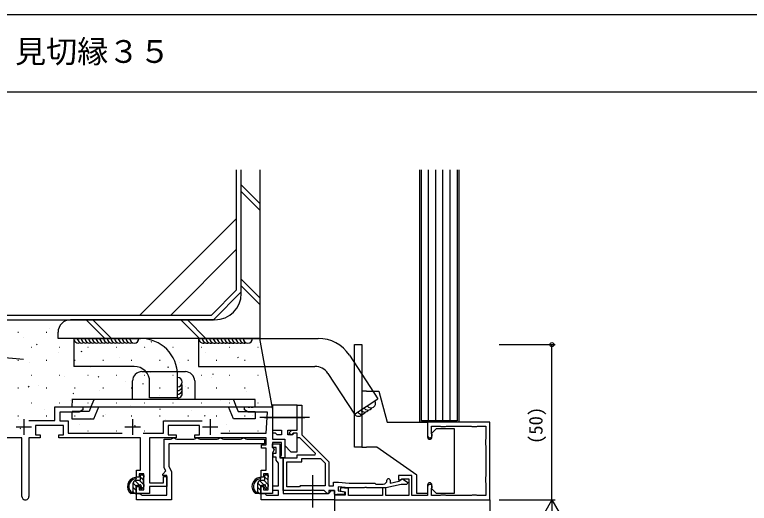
# Model space of a CAD drawing. Units: millimetres on the paper. Extents: x -437 to 438, y -233 to 230.
# Drawn here: x -296.3 to -59.8, y 38.2 to 195.5 of the extents above; entities that cross this region are included whole.
import ezdxf
from ezdxf.enums import TextEntityAlignment as Align

# ---------------------------------------------------------------- set-up
doc = ezdxf.new("R2010")
doc.units = ezdxf.units.MM
for name, color, linetype in [('0-1_USER1', 3, 'Continuous'), ('0-2_YKK_11', 7, 'Continuous'), ('0-3_YKK_11E', 7, 'Continuous'), ('0-4_YKK_12', 2, 'Continuous'), ('0-5_YKK_13', 4, 'Continuous'), ('0-6_YKK_D', 6, 'Continuous'), ('0-7_YKK_ZWAK', 7, 'Continuous'), ('0-8_YSS_K', 3, 'Continuous'), ('0-9_YSS_KE', 3, 'Continuous')]:
    doc.layers.add(name, color=color, linetype=linetype)
doc.styles.add('ＭＳ ゴシック', font='')
doc.styles.get('ＭＳ ゴシック').set_extended_font_data('MS Gothic')

msp = doc.modelspace()

# ---------------------------------------------------------------- linework, layer by layer
at = {"layer": '0-2_YKK_11'}
for points in [[(-215.842, 57.273), (-246.642, 57.273), (-246.642, 49.973), (-245.842, 48.373), (-245.842, 39.273), (-257.042, 39.273), (-257.042, 41.273), (-256.042, 41.273), (-255.578, 40.96), (-255.3, 40.773), (-247.342, 40.773), (-247.342, 47.073), (-248.642, 47.073), (-248.642, 47.573), (-247.627, 48.588), (-248.142, 49.618), (-248.142, 58.773), (-246.083, 58.773), (-245.805, 58.96), (-245.342, 59.273), (-244.842, 59.273), (-244.378, 58.96), (-244.1, 58.773), (-238.583, 58.773), (-238.305, 58.96), (-237.842, 59.273), (-237.342, 59.273), (-236.878, 58.96), (-236.6, 58.773), (-231.083, 58.773), (-230.805, 58.96), (-230.342, 59.273), (-229.842, 59.273), (-229.378, 58.96), (-229.1, 58.773), (-223.583, 58.773), (-223.305, 58.96), (-222.842, 59.273), (-222.342, 59.273), (-221.878, 58.96)], [(-221.878, 58.96), (-221.6, 58.773), (-215.842, 58.773), (-215.842, 57.273)]]:
    msp.add_lwpolyline(points, dxfattribs=at)
msp.add_lwpolyline([(-193.342, 39.273), (-216.942, 39.273), (-216.942, 41.273), (-215.738, 41.273), (-215.442, 41.023), (-215.146, 40.773), (-211.342, 40.773), (-211.342, 42.273), (-213.142, 42.273), (-213.142, 43.773), (-211.342, 43.773), (-211.342, 51.09), (-211.742, 51.58), (-212.142, 52.07), (-212.142, 53.073), (-213.042, 53.073), (-213.042, 54.273), (-212.142, 54.273), (-212.142, 56.173), (-213.342, 56.173), (-213.342, 57.373), (-210.942, 57.373), (-210.942, 52.773), (-209.842, 52.773), (-209.842, 41.273), (-195.342, 41.273), (-194.842, 41.773), (-194.342, 42.273), (-193.342, 42.273)], close=True, dxfattribs=at)
at = {"layer": '0-3_YKK_11E'}
for p, q in [((-293.342, 65.273), (-293.342, 60.273)), ((-258.342, 65.273), (-258.342, 60.273)), ((-233.342, 65.273), (-233.342, 60.273)), ((-295.842, 62.773), (-290.842, 62.773)), ((-260.842, 62.773), (-255.842, 62.773)), ((-235.842, 62.773), (-230.842, 62.773))]:
    msp.add_line(p, q, dxfattribs=at)
for points in [[(-291.792, 64.873), (-283.342, 64.873), (-283.342, 69.273), (-274.342, 69.273), (-274.342, 68.273), (-275.554, 67.573), (-281.742, 67.573), (-281.742, 64.773), (-279.042, 64.773), (-279.042, 60.773), (-261.724, 60.773)], [(-229.96, 60.773), (-215.342, 60.773), (-214.942, 67.573), (-221.129, 67.573), (-222.342, 68.273), (-222.342, 69.273), (-221.3, 69.273), (-221.117, 69.153), (-220.567, 69.153), (-220.384, 69.273), (-220.3, 69.273), (-220.117, 69.153), (-219.567, 69.153), (-219.384, 69.273), (-213.342, 69.273), (-213.342, 58.773), (-209.342, 58.773), (-209.342, 52.773), (-210.761, 52.773), (-210.882, 53.223), (-210.342, 53.534), (-210.342, 57.773), (-213.342, 57.773), (-213.342, 56.173), (-213.042, 55.873), (-212.782, 55.423), (-213.342, 54.453), (-213.342, 41.273), (-216.942, 41.273), (-216.942, 43.573), (-216.142, 43.573), (-216.142, 42.473), (-214.642, 42.473), (-214.642, 47.673), (-216.142, 47.673), (-216.142, 46.573), (-216.942, 46.573), (-216.942, 48.873), (-215.342, 48.873), (-215.342, 55.973)], [(-206.642, 60.773), (-207.259, 60.155), (-207.966, 60.863), (-207.056, 61.773), (-205.342, 61.773), (-205.342, 69.773), (-203.842, 69.773), (-203.842, 60.273)], [(-254.96, 60.773), (-248.342, 60.773), (-248.342, 64.773), (-235.947, 64.773)], [(-193.342, 39.273), (-143.342, 39.273), (-143.342, 64.273), (-163.342, 64.273), (-163.342, 60.023)], [(-215.342, 55.973), (-216.842, 55.973), (-216.842, 56.973), (-215.342, 56.973), (-215.342, 59.273), (-238.342, 59.273), (-238.342, 60.273), (-236.842, 60.273), (-236.842, 63.273), (-246.842, 63.273), (-246.842, 60.273), (-244.342, 60.273), (-244.342, 59.273), (-252.942, 59.273), (-252.942, 44.773), (-248.342, 44.773), (-248.342, 46.773), (-247.342, 46.773), (-247.342, 43.573), (-252.942, 43.573), (-252.942, 41.273), (-257.042, 41.273), (-257.042, 43.573), (-256.242, 43.573), (-256.242, 42.473), (-254.742, 42.473), (-254.742, 47.673), (-256.242, 47.673), (-256.242, 46.573), (-257.042, 46.573), (-257.042, 48.873), (-255.742, 48.873), (-255.742, 59.273), (-282.042, 59.273), (-282.042, 60.273), (-280.542, 60.273), (-280.542, 63.273), (-289.542, 63.273), (-289.542, 60.273), (-288.042, 60.273)], [(-162.056, 60.547), (-162.142, 60.757), (-162.142, 62.973), (-159.367, 62.973), (-159.13, 62.857), (-157.554, 62.857), (-157.317, 62.973), (-149.367, 62.973), (-149.13, 62.857), (-147.554, 62.857), (-147.317, 62.973), (-144.642, 62.973), (-144.642, 58.797), (-144.757, 58.561), (-144.757, 56.984), (-144.642, 56.748), (-144.642, 46.797), (-144.757, 46.561), (-144.757, 44.984), (-144.642, 44.748), (-144.642, 40.673), (-147.404, 40.673), (-147.62, 40.765), (-149.063, 40.765), (-149.28, 40.673), (-157.404, 40.673), (-157.62, 40.765), (-159.063, 40.765), (-159.28, 40.673), (-162.142, 40.673), (-162.142, 42.788), (-162.056, 42.998)], [(-293.942, 40.373), (-293.942, 59.273), (-312.142, 59.273), (-312.142, 40.921), (-312.033, 40.69)], [(-288.042, 60.273), (-288.042, 59.273), (-291.742, 59.273), (-291.742, 40.373)], [(-175.442, 45.573), (-175.442, 44.676), (-172.586, 45.248), (-171.845, 45.878), (-171.392, 46.018), (-169.775, 44.886), (-169.999, 44.173), (-171.842, 44.173), (-176.842, 43.173), (-182.884, 43.173), (-183.067, 43.293), (-183.617, 43.293), (-183.8, 43.173), (-188.713, 43.173), (-192.142, 43.473), (-192.142, 42.173), (-190.142, 41.82), (-190.142, 40.973), (-192.595, 40.973), (-192.818, 40.873), (-193.342, 41.073), (-193.342, 42.273), (-195.142, 42.273), (-195.142, 41.273), (-195.642, 41.273), (-196.642, 42.273), (-199.884, 42.273), (-200.067, 42.393), (-200.617, 42.393), (-200.8, 42.273), (-209.842, 42.273), (-209.842, 52.773), (-205.342, 52.773), (-205.342, 53.773), (-199.587, 53.773), (-199.427, 54.16), (-204.539, 59.273), (-205.342, 59.273), (-205.342, 60.773), (-206.642, 60.773)], [(-203.842, 60.273), (-195.142, 51.573), (-195.142, 43.773), (-193.642, 43.773), (-193.642, 44.973), (-192.076, 44.973), (-188.647, 44.673), (-180.342, 44.673), (-180.042, 44.373), (-177.642, 44.373)], [(-163.342, 43.523), (-163.342, 40.673), (-168.442, 40.673), (-168.442, 47.073), (-172.742, 47.073), (-172.742, 45.673), (-172.242, 45.673), (-171.959, 45.873), (-171.676, 46.073), (-169.442, 46.073), (-169.442, 40.673), (-176.842, 40.673), (-176.842, 43.173), (-177.842, 43.173), (-177.842, 40.673), (-188.842, 40.673), (-188.842, 42.947), (-191.42, 43.173), (-191.55, 42.184), (-189.942, 41.9), (-189.942, 40.773), (-193.342, 40.773), (-193.342, 39.273)]]:
    msp.add_lwpolyline(points, dxfattribs=at)
msp.add_lwpolyline([(-196.342, 43.773), (-204.342, 43.773), (-204.642, 43.473), (-208.642, 43.473), (-208.642, 51.573), (-203.842, 51.573), (-203.842, 52.573), (-197.839, 52.573), (-196.342, 51.076)], close=True, dxfattribs=at)
for centre, radius, start, end in [((-162.592, 60.023), 0.75, 180.00002, 44.41533), ((-177.642, 45.573), 1.2, 270.00001, 359.99999), ((-175.942, 45.573), 0.5, 359.99999, 180.00001), ((-162.592, 43.523), 0.75, 315.58467, 179.99998), ((-292.842, 40.373), 1.1, 179.99999, 0.00001)]:
    msp.add_arc(centre, radius, start, end, dxfattribs=at)
at = {"layer": '0-4_YKK_12'}
for p, q in [((-193.342, 39.273), (-193.342, -40.695)), ((-143.342, 39.273), (-143.342, -40.695))]:
    msp.add_line(p, q, dxfattribs=at)
at = {"layer": '0-5_YKK_13'}
for p, q in [((-186.854, 56.273), (-186.854, 89.273)), ((-186.854, 89.273), (-184.554, 89.273)), ((-184.554, 89.273), (-184.554, 56.273)), ((-304.944, 85.558), (-293.453, 84.553)), ((-255.341, 80.572), (-241.342, 80.572)), ((-258.342, 71.574), (-258.341, 77.572)), ((-238.342, 77.572), (-238.342, 71.572)), ((-183.054, 74.273), (-184.554, 74.273)), ((-183.054, 74.273), (-179.033, 74.273)), ((-179.033, 74.273), (-176.354, 64.273)), ((-218.842, 71.567), (-277.842, 71.573)), ((-277.841, 71.573), (-277.842, 69.273)), ((-218.842, 69.27), (-218.842, 71.567)), ((-277.842, 69.273), (-218.842, 69.272)), ((-277.842, 67.699), (-277.842, 65.399)), ((-272.341, 67.699), (-277.841, 67.699)), ((-224.342, 67.696), (-218.842, 67.696)), ((-218.842, 67.697), (-218.842, 65.397)), ((-201.342, 65.773), (-217.342, 65.773)), ((-215.842, 65.773), (-202.842, 65.773)), ((-176.354, 64.273), (-163.354, 64.273)), ((-163.354, 64.273), (-163.354, 59.473)), ((-161.954, 60.773), (-160.454, 62.273)), ((-160.454, 62.273), (-154.854, 62.273)), ((-154.854, 62.273), (-154.854, 41.273)), ((-161.954, 59.473), (-161.954, 60.773)), ((-184.554, 56.273), (-186.854, 56.273)), ((-184.554, 56.273), (-183.054, 56.273)), ((-179.707, 56.273), (-183.054, 56.273)), ((-255.542, 47.373), (-255.042, 47.373)), ((-254.742, 46.918), (-255.196, 47.373)), ((-215.442, 47.373), (-214.942, 47.373)), ((-214.642, 46.918), (-215.096, 47.373)), ((-256.061, 43.995), (-257.504, 45.438)), ((-256.142, 45.473), (-257.242, 45.473)), ((-254.742, 44.09), (-256.125, 45.473)), ((-255.842, 45.773), (-255.842, 47.073)), ((-254.942, 45.704), (-255.842, 46.604)), ((-254.942, 46.373), (-254.942, 44.373)), ((-254.742, 47.073), (-254.742, 46.573)), ((-215.961, 43.995), (-217.404, 45.438)), ((-216.042, 45.473), (-217.142, 45.473)), ((-214.642, 44.09), (-216.025, 45.473)), ((-215.742, 45.773), (-215.742, 47.073)), ((-214.842, 45.704), (-215.742, 46.604)), ((-214.842, 46.373), (-214.842, 44.373)), ((-214.642, 47.073), (-214.642, 46.573)), ((-200.335, 36.773), (-200.335, 47.273)), ((-258.242, 44.473), (-258.242, 41.273)), ((-257.242, 42.347), (-258.242, 43.347)), ((-257.202, 43.722), (-258.209, 44.728)), ((-257.242, 43.573), (-257.242, 41.573)), ((-256.303, 43.873), (-256.942, 43.873)), ((-255.842, 43.073), (-255.842, 43.412)), ((-255.128, 43.062), (-255.719, 43.653)), ((-254.83, 43.36), (-255.33, 42.86)), ((-254.742, 44.173), (-254.742, 43.573)), ((-218.142, 44.473), (-218.142, 41.273)), ((-217.142, 42.347), (-218.142, 43.347)), ((-217.102, 43.722), (-218.109, 44.728)), ((-217.142, 43.573), (-217.142, 41.573)), ((-216.203, 43.873), (-216.842, 43.873)), ((-215.742, 43.073), (-215.742, 43.412)), ((-215.028, 43.062), (-215.619, 43.653)), ((-214.73, 43.36), (-215.23, 42.86)), ((-214.642, 44.173), (-214.642, 43.573)), ((-163.354, 44.073), (-163.354, 41.273)), ((-161.954, 42.773), (-161.954, 44.073)), ((-160.454, 41.273), (-161.954, 42.773)), ((-257.542, 41.273), (-258.842, 41.273)), ((-257.581, 41.273), (-258.242, 41.933)), ((-217.442, 41.273), (-218.742, 41.273)), ((-217.481, 41.273), (-218.142, 41.933)), ((-163.354, 41.273), (-166.854, 41.273)), ((-154.854, 41.273), (-160.454, 41.273))]:
    msp.add_line(p, q, dxfattribs=at)
for points in [[(-270.805, 71.499), (-271.735, 69.199), (-272.341, 67.699)], [(-225.877, 71.496), (-224.948, 69.196), (-224.342, 67.697)], [(-277.842, 65.399), (-270.79, 65.399), (-269.254, 69.199)], [(-218.842, 65.396), (-225.893, 65.396), (-227.429, 69.197)], [(-166.854, 41.273), (-166.854, 47.273), (-179.707, 56.273)]]:
    msp.add_lwpolyline(points, dxfattribs=at)
msp.add_lwpolyline([(-205.342, 61.773), (-205.342, 69.773), (-213.342, 69.773), (-213.342, 61.773), (-210.342, 61.773), (-210.342, 60.273), (-211.842, 60.273), (-212.342, 60.773), (-213.342, 60.773), (-213.342, 58.773), (-209.342, 58.773), (-209.342, 56.773), (-207.342, 54.773), (-205.342, 54.773), (-205.342, 60.773), (-206.342, 60.773), (-206.842, 60.273), (-208.342, 60.273), (-208.342, 61.773)], close=True, dxfattribs=at)
for centre, radius, start, end in [((-255.341, 77.572), 3, 89.9988, 179.99844), ((-241.342, 77.572), 3, 359.99876, 89.9988), ((-162.654, 59.473), 0.7, 180, 0), ((-255.542, 47.073), 0.3, 90, 180), ((-255.042, 47.073), 0.3, 0, 90), ((-215.442, 47.073), 0.3, 90, 180), ((-214.942, 47.073), 0.3, 0, 90), ((-257.127, 43.593), 2.885, 96.09611, 233.54807), ((-257.042, 43.56), 2.504, 100.74783, 220.54194), ((-257.242, 44.473), 1, 90, 180), ((-257.363, 46.223), 0.25, 234.41837, 106.3612), ((-256.142, 45.773), 0.3, 270, 0), ((-254.942, 46.573), 0.2, 270, 0), ((-217.027, 43.593), 2.885, 96.09611, 233.54807), ((-216.942, 43.56), 2.504, 100.74783, 220.54194), ((-217.142, 44.473), 1, 90, 180), ((-217.263, 46.223), 0.25, 234.41837, 106.3612), ((-216.042, 45.773), 0.3, 270, 0), ((-214.842, 46.573), 0.2, 270, 0), ((-256.942, 43.573), 0.3, 90, 180), ((-256.303, 44.173), 0.3, 270, 326.94427), ((-255.842, 43.873), 0.25, 303.05573, 146.94427), ((-255.542, 43.412), 0.3, 123.05573, 180), ((-255.542, 43.073), 0.3, 180, 315), ((-254.942, 44.173), 0.2, 0, 90), ((-255.042, 43.573), 0.3, 315, 0), ((-216.842, 43.573), 0.3, 90, 180), ((-216.203, 44.173), 0.3, 270, 326.94427), ((-215.742, 43.873), 0.25, 303.05573, 146.94427), ((-215.442, 43.412), 0.3, 123.05573, 180), ((-215.442, 43.073), 0.3, 180, 315), ((-214.842, 44.173), 0.2, 0, 90), ((-214.942, 43.573), 0.3, 315, 0), ((-162.654, 44.073), 0.7, 0, 180), ((-259.102, 41.677), 0.3, 23.04961, 58.3781), ((-258.642, 41.873), 0.2, 203.04961, 323.1301), ((-258.242, 41.573), 0.3, 90, 143.1301), ((-257.542, 41.573), 0.3, 270, 0), ((-219.002, 41.677), 0.3, 23.04961, 58.3781), ((-218.542, 41.873), 0.2, 203.04961, 323.1301), ((-218.142, 41.573), 0.3, 90, 143.1301), ((-217.442, 41.573), 0.3, 270, 0)]:
    msp.add_arc(centre, radius, start, end, dxfattribs=at)
at = {"layer": '0-6_YKK_D'}
for p, q in [((-140.342, 89.273), (-122.342, 89.273)), ((-123.342, 39.273), (-123.342, 89.273)), ((-140.342, 39.273), (-122.342, 39.273)), ((-140.342, 39.273), (-122.342, 39.273)), ((-123.342, 39.273), (-126.842, 33.21)), ((-123.342, 39.273), (-119.842, 33.21)), ((-123.342, 39.273), (-123.342, 27.148))]:
    msp.add_line(p, q, dxfattribs=at)
msp.add_circle((-123.342, 89.273), 0.637, dxfattribs=at)
at = {"layer": '0-7_YKK_ZWAK'}
for p, q in [((438.1, 195.545), (-436.9, 195.545)), ((438.1, 170.545), (-436.9, 170.545))]:
    msp.add_line(p, q, dxfattribs=at)
at = {"layer": '0-8_YSS_K'}
for p, q in [((-224.83, 106.894), (-224.83, 145.545)), ((-223.33, 105.773), (-223.33, 145.545)), ((-217.33, 145.545), (-217.33, 91.273)), ((-163.029, 64.773), (-163.03, 145.545)), ((-160.729, 64.773), (-160.73, 145.545)), ((-158.429, 64.773), (-158.43, 145.545)), ((-156.129, 64.773), (-156.13, 145.545)), ((-223.33, 140.71), (-217.33, 134.71)), ((-223.33, 138.589), (-217.33, 132.589)), ((-255.975, 98.773), (-224.83, 129.917)), ((-246.075, 98.773), (-224.83, 120.018)), ((-223.33, 110.305), (-217.33, 104.305)), ((-223.33, 108.183), (-217.33, 102.183)), ((-231.83, 97.273), (-278.33, 97.273)), ((-273.231, 97.273), (-267.231, 91.273)), ((-271.109, 97.273), (-265.109, 91.273)), ((-242.825, 97.273), (-236.825, 91.273)), ((-240.704, 97.273), (-234.704, 91.273)), ((-295.255, 93.265), (-295.105, 93.265)), ((-286.135, 93.265), (-285.985, 93.265)), ((-285.107, 94.342), (-285.079, 94.352)), ((-282.33, 91.273), (-282.33, 93.273)), ((-293.336, 91.428), (-293.308, 91.438)), ((-217.33, 91.273), (-282.33, 91.273)), ((-277.279, 91.273), (-277.279, 82.273)), ((-277.279, 91.273), (-255.842, 91.273)), ((-252.371, 90.131), (-252.121, 90.297)), ((-246.052, 91.127), (-246.023, 91.137)), ((-237.103, 91.273), (-237.103, 82.273)), ((-237.103, 91.273), (-198.576, 91.273)), ((-213.342, 68.773), (-217.33, 91.273)), ((-290.98, 88.42), (-290.83, 88.42)), ((-289.255, 89.225), (-289.005, 89.391)), ((-281.86, 88.42), (-281.71, 88.42)), ((-273.809, 89.821), (-273.78, 89.831)), ((-272.74, 88.42), (-272.59, 88.42)), ((-263.62, 88.42), (-263.47, 88.42)), ((-254.5, 88.42), (-254.35, 88.42)), ((-254.281, 88.213), (-254.253, 88.223)), ((-245.38, 88.42), (-245.23, 88.42)), ((-236.26, 88.42), (-236.11, 88.42)), ((-227.14, 88.42), (-226.99, 88.42)), ((-226.524, 89.519), (-226.496, 89.529)), ((-218.02, 88.42), (-217.87, 88.42)), ((-282.179, 86.856), (-282.151, 86.866)), ((-274.847, 87.008), (-274.597, 87.174)), ((-262.652, 85.249), (-262.623, 85.259)), ((-234.753, 86.605), (-234.725, 86.615)), ((-224.481, 85.085), (-224.231, 85.25)), ((-188.546, 85.86), (-179.331, 71.829)), ((-295.255, 84.295), (-295.105, 84.295)), ((-291.54, 83.542), (-291.512, 83.552)), ((-286.135, 84.295), (-285.985, 84.295)), ((-277.015, 84.295), (-276.865, 84.295)), ((-267.895, 84.295), (-267.745, 84.295)), ((-258.775, 84.295), (-258.625, 84.295)), ((-249.655, 84.295), (-249.505, 84.295)), ((-243.124, 83.641), (-243.096, 83.651)), ((-240.535, 84.295), (-240.385, 84.295)), ((-231.415, 84.295), (-231.265, 84.295)), ((-222.295, 84.295), (-222.145, 84.295)), ((-257.842, 82.273), (-277.279, 82.273)), ((-272.012, 81.934), (-271.984, 81.944)), ((-246.957, 81.962), (-246.707, 82.127)), ((-237.103, 82.273), (-199.656, 82.273)), ((-223.596, 82.033), (-223.568, 82.043)), ((-290.98, 79.45), (-290.83, 79.45)), ((-281.86, 79.45), (-281.71, 79.45)), ((-280.241, 79.02), (-280.213, 79.03)), ((-272.74, 79.45), (-272.59, 79.45)), ((-269.433, 78.838), (-269.182, 79.004)), ((-263.62, 79.45), (-263.47, 79.45)), ((-254.5, 79.45), (-254.35, 79.45)), ((-252.484, 80.326), (-252.456, 80.336)), ((-245.38, 79.45), (-245.23, 79.45)), ((-243.841, 72.099), (-243.842, 79.273)), ((-236.26, 79.45), (-236.11, 79.45)), ((-232.957, 78.718), (-232.928, 78.728)), ((-232.549, 79.745), (-232.299, 79.91)), ((-227.14, 79.45), (-226.99, 79.45)), ((-218.02, 79.45), (-217.87, 79.45)), ((-195.476, 80.017), (-186.854, 66.888)), ((-291.908, 75.715), (-291.658, 75.881)), ((-288.612, 76.056), (-288.584, 76.066)), ((-260.714, 77.412), (-260.685, 77.422)), ((-255.025, 76.622), (-254.774, 76.787)), ((-252.841, 72.099), (-252.842, 77.273)), ((-241.186, 75.804), (-241.158, 75.814)), ((-295.255, 75.325), (-295.105, 75.325)), ((-286.135, 75.325), (-285.985, 75.325)), ((-277.5, 73.498), (-277.25, 73.664)), ((-277.015, 75.325), (-276.865, 75.325)), ((-269.084, 74.448), (-269.056, 74.458)), ((-267.895, 75.325), (-267.745, 75.325)), ((-258.775, 75.325), (-258.625, 75.325)), ((-249.655, 75.325), (-249.505, 75.325)), ((-240.535, 75.325), (-240.385, 75.325)), ((-231.415, 75.325), (-231.265, 75.325)), ((-222.295, 75.325), (-222.145, 75.325)), ((-221.658, 74.197), (-221.63, 74.207)), ((-278.445, 71.133), (-278.416, 71.143)), ((-243.841, 72.099), (-252.841, 72.099)), ((-249.557, 72.84), (-249.528, 72.85)), ((-230.029, 71.232), (-230, 71.242)), ((-227.134, 71.575), (-226.884, 71.741)), ((-186.854, 66.888), (-179.331, 71.829)), ((-290.98, 70.48), (-290.83, 70.48)), ((-281.86, 70.48), (-281.71, 70.48)), ((-272.74, 70.48), (-272.59, 70.48)), ((-263.62, 70.48), (-263.47, 70.48)), ((-258.917, 69.525), (-258.889, 69.535)), ((-254.5, 70.48), (-254.35, 70.48)), ((-249.61, 68.452), (-249.36, 68.617)), ((-245.38, 70.48), (-245.23, 70.48)), ((-236.26, 70.48), (-236.11, 70.48)), ((-227.14, 70.48), (-226.99, 70.48)), ((-218.02, 70.48), (-217.87, 70.48)), ((-295.255, 66.355), (-295.105, 66.355)), ((-286.674, 68.219), (-286.646, 68.229)), ((-286.135, 66.355), (-285.985, 66.355)), ((-277.015, 66.355), (-276.865, 66.355)), ((-267.895, 66.355), (-267.745, 66.355)), ((-267.146, 66.611), (-267.118, 66.621)), ((-258.775, 66.355), (-258.625, 66.355)), ((-249.655, 66.355), (-249.505, 66.355)), ((-240.535, 66.355), (-240.385, 66.355)), ((-239.389, 67.918), (-239.361, 67.928)), ((-235.202, 66.235), (-234.952, 66.401)), ((-231.415, 66.355), (-231.265, 66.355)), ((-222.295, 66.355), (-222.145, 66.355)), ((-219.861, 66.31), (-219.833, 66.32)), ((-295.045, 65.255), (-295.016, 65.265)), ((-272.086, 65.329), (-271.836, 65.494)), ((-247.618, 65.004), (-247.59, 65.014)), ((-294.562, 62.206), (-294.312, 62.371)), ((-275.517, 63.647), (-275.489, 63.657)), ((-272.74, 61.51), (-272.59, 61.51)), ((-263.62, 61.51), (-263.47, 61.51)), ((-257.678, 63.112), (-257.428, 63.277)), ((-254.5, 61.51), (-254.35, 61.51)), ((-228.091, 63.396), (-228.062, 63.406)), ((-227.14, 61.51), (-226.99, 61.51)), ((-218.02, 61.51), (-217.87, 61.51))]:
    msp.add_line(p, q, dxfattribs=at)
for points in [[(-153.33, 145.545), (-153.329, 64.273), (-165.829, 64.273), (-165.83, 145.545)], [(-153.83, 145.545), (-153.829, 64.773), (-165.329, 64.773), (-165.33, 145.545)], [(-313.709, 98.773), (-232.951, 98.773), (-224.83, 106.894)]]:
    msp.add_lwpolyline(points, dxfattribs=at)
for centre, radius, start, end in [((-231.83, 105.773), 8.5, 270, 0), ((-278.33, 93.273), 4, 90, 180), ((-275.779, 91.286), 1.5, 180, 293.57818), ((-274.579, 91.286), 1.5, 180, 293.57818), ((-273.379, 91.286), 1.5, 180, 293.57818), ((-272.179, 91.286), 1.5, 180, 293.57818), ((-270.979, 91.286), 1.5, 180, 293.57818), ((-269.779, 91.286), 1.5, 180, 293.57818), ((-268.579, 91.286), 1.5, 180, 293.57818), ((-267.379, 91.286), 1.5, 180, 293.57818), ((-266.179, 91.286), 1.5, 180, 293.57818), ((-264.979, 91.286), 1.5, 180, 293.57818), ((-263.779, 91.286), 1.5, 180, 293.57818), ((-262.579, 91.286), 1.5, 180, 293.57818), ((-261.379, 91.286), 1.5, 180, 293.57818), ((-260.179, 91.286), 1.5, 180, 293.57818), ((-258.979, 91.286), 1.5, 180, 293.57818), ((-257.779, 91.286), 1.5, 180, 0), ((-255.842, 79.273), 12, 0.00067, 90), ((-235.603, 91.273), 1.5, 180, 293.57818), ((-234.403, 91.273), 1.5, 180, 293.57818), ((-233.203, 91.273), 1.5, 180, 293.57818), ((-232.003, 91.273), 1.5, 180, 293.57818), ((-230.803, 91.273), 1.5, 180, 293.57818), ((-229.603, 91.273), 1.5, 180, 293.57818), ((-228.403, 91.273), 1.5, 180, 293.57818), ((-227.203, 91.273), 1.5, 180, 293.57818), ((-226.003, 91.273), 1.5, 180, 293.57818), ((-224.803, 91.273), 1.5, 180, 293.57818), ((-223.603, 91.273), 1.5, 180, 293.57818), ((-222.403, 91.273), 1.5, 180, 293.57818), ((-221.203, 91.273), 1.5, 180, 0), ((-198.576, 79.273), 12, 33.29501, 90), ((-257.842, 77.273), 5, 0.00067, 90), ((-199.656, 77.273), 5, 33.29501, 90), ((-243.841, 77.199), 1.5, 269.97721, 89.97721), ((-243.841, 75.999), 1.5, 269.97721, 23.55539), ((-243.842, 74.799), 1.5, 269.97721, 23.55539), ((-243.842, 73.599), 1.5, 269.97721, 23.55539), ((-181.588, 70.347), 1.5, 213.29501, 33.29501), ((-182.591, 69.688), 1.5, 213.29501, 326.87319), ((-185.6, 67.712), 1.5, 213.29501, 326.87319), ((-184.597, 68.37), 1.5, 213.29501, 326.87319), ((-183.594, 69.029), 1.5, 213.29501, 326.87319)]:
    msp.add_arc(centre, radius, start, end, dxfattribs=at)
at = {"layer": '0-9_YSS_KE'}
for p, q in [((-223.33, 106.273), (-223.33, 145.545)), ((-223.33, 106.273), (-232.33, 97.273)), ((-314.33, 97.273), (-232.33, 97.273))]:
    msp.add_line(p, q, dxfattribs=at)

# ---------------------------------------------------------------- texts
at = {"layer": '0-1_USER1', "style": 'ＭＳ ゴシック'}
msp.add_text('見切縁３５', height=7.331, dxfattribs=at).set_placement((-296.175, 177.818), align=Align.BOTTOM_LEFT)
at = {"layer": '0-6_YKK_D', "style": 'ＭＳ ゴシック'}
msp.add_text('(50)', height=4.399, rotation=90, dxfattribs=at).set_placement((-125.024, 57.267), align=Align.BOTTOM_LEFT)

doc.saveas('drawing.dxf')
